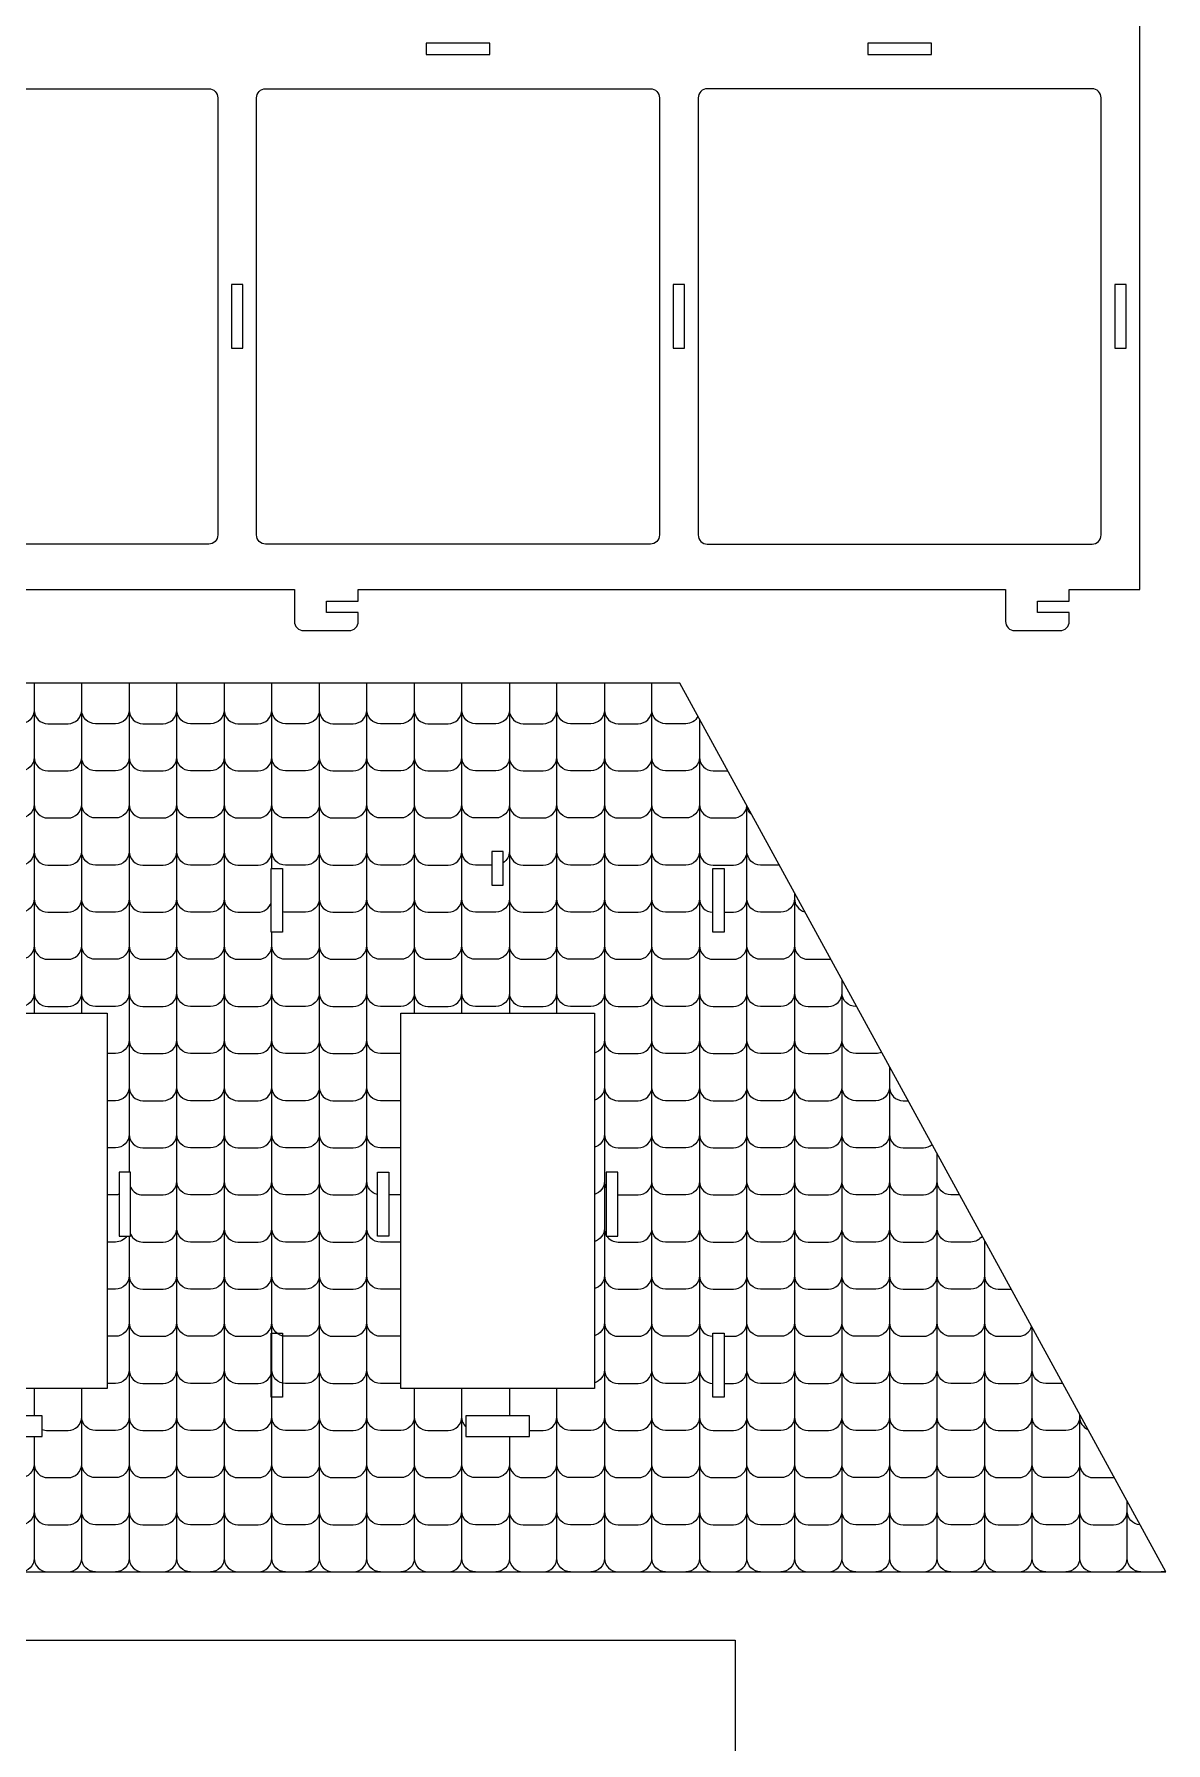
# Model space of a CAD drawing. Extents: x 9461 to 9920, y 969 to 1221.
# Drawn here: x 9746 to 9795.7, y 1057.4 to 1132.5 of the extents above; entities that cross this region are included whole.
import ezdxf

# ---------------------------------------------------------------- set-up
doc = ezdxf.new("R2010")
doc.units = 0
doc.header["$MEASUREMENT"] = 0
doc.layers.add('LAYER_1', color=18, linetype='CONTINUOUS')

msp = doc.modelspace()

# ---------------------------------------------------------------- linework, layer by layer
at = {"layer": 'LAYER_1'}
for points in [[(9729.024, 1108.098), (9757.458, 1108.098), (9757.458, 1106.698, 0.414214), (9757.858, 1106.298), (9759.858, 1106.298, 0.414214), (9760.258, 1106.698), (9760.258, 1107.098), (9758.858, 1107.098), (9758.858, 1107.598), (9760.258, 1107.598), (9760.258, 1108.098), (9788.691, 1108.098), (9788.691, 1106.698, 0.414214), (9789.091, 1106.298), (9791.091, 1106.298, 0.414214), (9791.491, 1106.698), (9791.491, 1107.098), (9790.091, 1107.098), (9790.091, 1107.598), (9791.491, 1107.598), (9791.491, 1108.098), (9794.591, 1108.098), (9794.591, 1155.598)], [(9751.687, 1064.948, 0.414214), (9752.287, 1065.548), (9752.287, 1103.995)], [(9754.374, 1103.995), (9754.374, 1065.548, 0.414214), (9754.974, 1064.948)], [(9758.549, 1103.995), (9758.549, 1065.548, 0.414214), (9759.149, 1064.948)], [(9760.036, 1064.948, 0.414214), (9760.636, 1065.548), (9760.636, 1103.995)], [(9771.073, 1103.995), (9771.073, 1065.548, 0.414214), (9771.673, 1064.948)], [(9772.56, 1064.948, 0.414214), (9773.16, 1065.548), (9773.16, 1103.995)], [(9746.025, 1102.808, -0.414214), (9745.425, 1102.208), (9744.538, 1102.208, -0.414214), (9743.938, 1102.808)], [(9746.025, 1102.808, 0.414214), (9746.625, 1102.208), (9747.512, 1102.208, 0.414214), (9748.112, 1102.808)], [(9750.2, 1102.808, -0.414214), (9749.6, 1102.208), (9748.712, 1102.208, -0.414214), (9748.112, 1102.808)], [(9750.2, 1102.808, 0.414214), (9750.8, 1102.208), (9751.687, 1102.208, 0.414214), (9752.287, 1102.808)], [(9754.374, 1102.808, -0.414214), (9753.774, 1102.208), (9752.887, 1102.208, -0.414214), (9752.287, 1102.808)], [(9754.374, 1102.808, 0.414214), (9754.974, 1102.208), (9755.862, 1102.208, 0.414214), (9756.462, 1102.808)], [(9758.549, 1102.808, -0.414214), (9757.949, 1102.208), (9757.062, 1102.208, -0.414214), (9756.462, 1102.808)], [(9758.549, 1102.808, 0.414214), (9759.149, 1102.208), (9760.036, 1102.208, 0.414214), (9760.636, 1102.808)], [(9762.723, 1102.808, -0.414214), (9762.123, 1102.208), (9761.236, 1102.208, -0.414214), (9760.636, 1102.808)], [(9762.723, 1102.808, 0.414214), (9763.323, 1102.208), (9764.211, 1102.208, 0.414214), (9764.811, 1102.808)], [(9766.898, 1102.808, -0.414214), (9766.298, 1102.208), (9765.411, 1102.208, -0.414214), (9764.811, 1102.808)], [(9766.898, 1102.808, 0.414214), (9767.498, 1102.208), (9768.385, 1102.208, 0.414214), (9768.985, 1102.808)], [(9771.073, 1102.808, -0.414214), (9770.473, 1102.208), (9769.585, 1102.208, -0.414214), (9768.985, 1102.808)], [(9771.073, 1102.808, 0.414214), (9771.673, 1102.208), (9772.56, 1102.208, 0.414214), (9773.16, 1102.808)], [(9775.179, 1102.53, -0.279406), (9774.647, 1102.208), (9773.76, 1102.208, -0.414214), (9773.16, 1102.808)], [(9775.247, 1102.406), (9775.247, 1065.548, 0.414214), (9775.847, 1064.948)], [(9746.025, 1100.738, -0.414214), (9745.425, 1100.138), (9744.538, 1100.138, -0.414214), (9743.938, 1100.738)], [(9746.025, 1100.738, 0.414214), (9746.625, 1100.138), (9747.512, 1100.138, 0.414214), (9748.112, 1100.738)], [(9750.2, 1100.738, -0.414214), (9749.6, 1100.138), (9748.712, 1100.138, -0.414214), (9748.112, 1100.738)], [(9750.2, 1100.738, 0.414214), (9750.8, 1100.138), (9751.687, 1100.138, 0.414214), (9752.287, 1100.738)], [(9754.374, 1100.738, -0.414214), (9753.774, 1100.138), (9752.887, 1100.138, -0.414214), (9752.287, 1100.738)], [(9754.374, 1100.738, 0.414214), (9754.974, 1100.138), (9755.862, 1100.138, 0.414214), (9756.462, 1100.738)], [(9758.549, 1100.738, -0.414214), (9757.949, 1100.138), (9757.062, 1100.138, -0.414214), (9756.462, 1100.738)], [(9758.549, 1100.738, 0.414214), (9759.149, 1100.138), (9760.036, 1100.138, 0.414214), (9760.636, 1100.738)], [(9762.723, 1100.738, -0.414214), (9762.123, 1100.138), (9761.236, 1100.138, -0.414214), (9760.636, 1100.738)], [(9762.723, 1100.738, 0.414214), (9763.323, 1100.138), (9764.211, 1100.138, 0.414214), (9764.811, 1100.738)], [(9766.898, 1100.738, -0.414214), (9766.298, 1100.138), (9765.411, 1100.138, -0.414214), (9764.811, 1100.738)], [(9766.898, 1100.738, 0.414214), (9767.498, 1100.138), (9768.385, 1100.138, 0.414214), (9768.985, 1100.738)], [(9771.073, 1100.738, -0.414214), (9770.473, 1100.138), (9769.585, 1100.138, -0.414214), (9768.985, 1100.738)], [(9771.073, 1100.738, 0.414214), (9771.673, 1100.138), (9772.56, 1100.138, 0.414214), (9773.16, 1100.738)], [(9775.247, 1100.738, -0.414214), (9774.647, 1100.138), (9773.76, 1100.138, -0.414214), (9773.16, 1100.738)], [(9775.247, 1100.738, 0.414214), (9775.847, 1100.138), (9776.487, 1100.138)], [(9746.025, 1098.668, -0.414214), (9745.425, 1098.068), (9744.538, 1098.068, -0.414214), (9743.938, 1098.668)], [(9746.025, 1098.668, 0.414214), (9746.625, 1098.068), (9747.512, 1098.068, 0.414214), (9748.112, 1098.668)], [(9750.2, 1098.668, -0.414214), (9749.6, 1098.068), (9748.712, 1098.068, -0.414214), (9748.112, 1098.668)], [(9750.2, 1098.668, 0.414214), (9750.8, 1098.068), (9751.687, 1098.068, 0.414214), (9752.287, 1098.668)], [(9754.374, 1098.668, -0.414214), (9753.774, 1098.068), (9752.887, 1098.068, -0.414214), (9752.287, 1098.668)], [(9754.374, 1098.668, 0.414214), (9754.974, 1098.068), (9755.862, 1098.068, 0.414214), (9756.462, 1098.668)], [(9758.549, 1098.668, -0.414214), (9757.949, 1098.068), (9757.062, 1098.068, -0.414214), (9756.462, 1098.668)], [(9758.549, 1098.668, 0.414214), (9759.149, 1098.068), (9760.036, 1098.068, 0.414214), (9760.636, 1098.668)], [(9762.723, 1098.668, -0.414214), (9762.123, 1098.068), (9761.236, 1098.068, -0.414214), (9760.636, 1098.668)], [(9762.723, 1098.668, 0.414214), (9763.323, 1098.068), (9764.211, 1098.068, 0.414214), (9764.811, 1098.668)], [(9766.898, 1098.668, -0.414214), (9766.298, 1098.068), (9765.411, 1098.068, -0.414214), (9764.811, 1098.668)], [(9766.898, 1098.668, 0.414214), (9767.498, 1098.068), (9768.385, 1098.068, 0.414214), (9768.985, 1098.668)], [(9771.073, 1098.668, -0.414214), (9770.473, 1098.068), (9769.585, 1098.068, -0.414214), (9768.985, 1098.668)], [(9771.073, 1098.668, 0.414214), (9771.673, 1098.068), (9772.56, 1098.068, 0.414214), (9773.16, 1098.668)], [(9775.247, 1098.668, -0.414214), (9774.647, 1098.068), (9773.76, 1098.068, -0.414214), (9773.16, 1098.668)], [(9775.247, 1098.668, 0.414214), (9775.847, 1098.068), (9776.735, 1098.068, 0.379798), (9777.33, 1098.597)], [(9776.735, 1064.948, 0.414214), (9777.335, 1065.548), (9777.335, 1098.589)], [(9777.537, 1098.218, -0.175116), (9777.342, 1098.576)], [(9746.025, 1096.598, -0.414214), (9745.425, 1095.998), (9745.231, 1095.998)], [(9746.025, 1096.598, 0.414214), (9746.625, 1095.998), (9747.512, 1095.998, 0.414214), (9748.112, 1096.598)], [(9750.2, 1096.598, -0.414214), (9749.6, 1095.998), (9748.712, 1095.998, -0.414214), (9748.112, 1096.598)], [(9750.2, 1096.598, 0.414214), (9750.8, 1095.998), (9751.687, 1095.998, 0.414214), (9752.287, 1096.598)], [(9754.374, 1096.598, -0.414214), (9753.774, 1095.998), (9752.887, 1095.998, -0.414214), (9752.287, 1096.598)], [(9754.374, 1096.598, 0.414214), (9754.974, 1095.998), (9755.862, 1095.998, 0.414214), (9756.462, 1096.598)], [(9758.549, 1096.598, -0.414214), (9757.949, 1095.998), (9757.062, 1095.998, -0.414214), (9756.462, 1096.598)], [(9758.549, 1096.598, 0.414214), (9759.149, 1095.998), (9760.036, 1095.998, 0.414214), (9760.636, 1096.598)], [(9762.723, 1096.598, -0.414214), (9762.123, 1095.998), (9761.236, 1095.998, -0.414214), (9760.636, 1096.598)], [(9762.723, 1096.598, 0.414214), (9763.323, 1095.998), (9764.211, 1095.998, 0.414214), (9764.811, 1096.598)], [(9766.131, 1095.998), (9765.411, 1095.998, -0.414214), (9764.811, 1096.598)], [(9766.898, 1096.598, -0.250445), (9766.631, 1096.099)], [(9766.898, 1096.598, 0.414214), (9767.498, 1095.998), (9768.385, 1095.998, 0.414214), (9768.985, 1096.598)], [(9771.073, 1096.598, -0.414214), (9770.473, 1095.998), (9769.585, 1095.998, -0.414214), (9768.985, 1096.598)], [(9771.073, 1096.598, 0.414214), (9771.673, 1095.998), (9772.56, 1095.998, 0.414214), (9773.16, 1096.598)], [(9775.247, 1096.598, -0.414214), (9774.647, 1095.998), (9773.76, 1095.998, -0.414214), (9773.16, 1096.598)], [(9775.247, 1096.598, 0.414214), (9775.847, 1095.998), (9776.735, 1095.998, 0.414214), (9777.335, 1096.598)], [(9778.751, 1095.998), (9777.935, 1095.998, -0.414214), (9777.335, 1096.598)], [(9746.025, 1094.528, -0.414214), (9745.425, 1093.928), (9744.538, 1093.928, -0.414214), (9743.938, 1094.528)], [(9746.025, 1094.528, 0.414214), (9746.625, 1093.928), (9747.512, 1093.928, 0.414214), (9748.112, 1094.528)], [(9750.2, 1094.528, -0.414214), (9749.6, 1093.928), (9748.712, 1093.928, -0.414214), (9748.112, 1094.528)], [(9750.2, 1094.528, 0.414214), (9750.8, 1093.928), (9751.687, 1093.928, 0.414214), (9752.287, 1094.528)], [(9754.374, 1094.528, -0.414214), (9753.774, 1093.928), (9752.887, 1093.928, -0.414214), (9752.287, 1094.528)], [(9754.374, 1094.528, 0.414214), (9754.974, 1093.928), (9755.862, 1093.928, 0.323813), (9756.431, 1094.34)], [(9758.549, 1094.528, -0.414214), (9757.949, 1093.928), (9757.062, 1093.928, -0.054702), (9756.931, 1093.942)], [(9758.549, 1094.528, 0.414214), (9759.149, 1093.928), (9760.036, 1093.928, 0.414214), (9760.636, 1094.528)], [(9762.723, 1094.528, -0.414214), (9762.123, 1093.928), (9761.236, 1093.928, -0.414214), (9760.636, 1094.528)], [(9762.723, 1094.528, 0.414214), (9763.323, 1093.928), (9764.211, 1093.928, 0.414214), (9764.811, 1094.528)], [(9766.898, 1094.528, -0.414214), (9766.298, 1093.928), (9765.411, 1093.928, -0.414214), (9764.811, 1094.528)], [(9766.898, 1094.528, 0.414214), (9767.498, 1093.928), (9768.385, 1093.928, 0.414214), (9768.985, 1094.528)], [(9771.073, 1094.528, -0.414214), (9770.473, 1093.928), (9769.585, 1093.928, -0.414214), (9768.985, 1094.528)], [(9771.073, 1094.528, 0.414214), (9771.673, 1093.928), (9772.56, 1093.928, 0.414214), (9773.16, 1094.528)], [(9775.247, 1094.528, -0.414214), (9774.647, 1093.928), (9773.76, 1093.928, -0.414214), (9773.16, 1094.528)], [(9775.247, 1094.528, 0.406544), (9775.831, 1093.928)], [(9776.331, 1093.928), (9776.735, 1093.928, 0.414214), (9777.335, 1094.528)], [(9779.422, 1094.528, -0.414214), (9778.822, 1093.928), (9777.935, 1093.928, -0.414214), (9777.335, 1094.528)], [(9779.422, 1094.772), (9779.422, 1065.548, 0.414214), (9780.022, 1064.948)], [(9779.422, 1094.528, 0.342693), (9779.873, 1093.946)], [(9757.062, 1064.948, -0.414214), (9756.462, 1065.548), (9756.462, 1093.05)], [(9746.025, 1092.458, -0.414214), (9745.425, 1091.858), (9744.538, 1091.858, -0.414214), (9743.938, 1092.458)], [(9746.025, 1092.458, 0.414214), (9746.625, 1091.858), (9747.512, 1091.858, 0.414214), (9748.112, 1092.458)], [(9750.2, 1092.458, -0.414214), (9749.6, 1091.858), (9748.712, 1091.858, -0.414214), (9748.112, 1092.458)], [(9750.2, 1092.458, 0.414214), (9750.8, 1091.858), (9751.687, 1091.858, 0.414214), (9752.287, 1092.458)], [(9754.374, 1092.458, -0.414214), (9753.774, 1091.858), (9752.887, 1091.858, -0.414214), (9752.287, 1092.458)], [(9754.374, 1092.458, 0.414214), (9754.974, 1091.858), (9755.862, 1091.858, 0.414214), (9756.462, 1092.458)], [(9758.549, 1092.458, -0.414214), (9757.949, 1091.858), (9757.062, 1091.858, -0.414214), (9756.462, 1092.458)], [(9758.549, 1092.458, 0.414214), (9759.149, 1091.858), (9760.036, 1091.858, 0.414214), (9760.636, 1092.458)], [(9762.723, 1092.458, -0.414214), (9762.123, 1091.858), (9761.236, 1091.858, -0.414214), (9760.636, 1092.458)], [(9762.723, 1092.458, 0.414214), (9763.323, 1091.858), (9764.211, 1091.858, 0.414214), (9764.811, 1092.458)], [(9766.898, 1092.458, -0.414214), (9766.298, 1091.858), (9765.411, 1091.858, -0.414214), (9764.811, 1092.458)], [(9766.898, 1092.458, 0.414214), (9767.498, 1091.858), (9768.385, 1091.858, 0.414214), (9768.985, 1092.458)], [(9771.073, 1092.458, -0.414214), (9770.473, 1091.858), (9769.585, 1091.858, -0.414214), (9768.985, 1092.458)], [(9771.073, 1092.458, 0.414214), (9771.673, 1091.858), (9772.56, 1091.858, 0.414214), (9773.16, 1092.458)], [(9775.247, 1092.458, -0.414214), (9774.647, 1091.858), (9773.76, 1091.858, -0.414214), (9773.16, 1092.458)], [(9775.247, 1092.458, 0.414214), (9775.847, 1091.858), (9776.735, 1091.858, 0.414214), (9777.335, 1092.458)], [(9779.422, 1092.458, -0.414214), (9778.822, 1091.858), (9777.935, 1091.858, -0.414214), (9777.335, 1092.458)], [(9779.422, 1092.458, 0.414214), (9780.022, 1091.858), (9780.909, 1091.858, 0.042575), (9781.011, 1091.866)], [(9782.109, 1064.948, -0.414214), (9781.509, 1065.548), (9781.509, 1090.955)], [(9746.025, 1090.388, -0.414214), (9745.425, 1089.788), (9744.538, 1089.788, -0.414214), (9743.938, 1090.388)], [(9746.025, 1090.388, 0.414214), (9746.625, 1089.788), (9747.512, 1089.788, 0.414214), (9748.112, 1090.388)], [(9750.2, 1090.388, -0.414214), (9749.6, 1089.788), (9748.712, 1089.788, -0.414214), (9748.112, 1090.388)], [(9750.2, 1090.388, 0.414214), (9750.8, 1089.788), (9751.687, 1089.788, 0.414214), (9752.287, 1090.388)], [(9754.374, 1090.388, -0.414214), (9753.774, 1089.788), (9752.887, 1089.788, -0.414214), (9752.287, 1090.388)], [(9754.374, 1090.388, 0.414214), (9754.974, 1089.788), (9755.862, 1089.788, 0.414214), (9756.462, 1090.388)], [(9758.549, 1090.388, -0.414214), (9757.949, 1089.788), (9757.062, 1089.788, -0.414214), (9756.462, 1090.388)], [(9758.549, 1090.388, 0.414214), (9759.149, 1089.788), (9760.036, 1089.788, 0.414214), (9760.636, 1090.388)], [(9762.723, 1090.388, -0.414214), (9762.123, 1089.788), (9761.236, 1089.788, -0.414214), (9760.636, 1090.388)], [(9762.723, 1090.388, 0.414214), (9763.323, 1089.788), (9764.211, 1089.788, 0.414214), (9764.811, 1090.388)], [(9766.898, 1090.388, -0.414214), (9766.298, 1089.788), (9765.411, 1089.788, -0.414214), (9764.811, 1090.388)], [(9766.898, 1090.388, 0.414214), (9767.498, 1089.788), (9768.385, 1089.788, 0.414214), (9768.985, 1090.388)], [(9771.073, 1090.388, -0.414214), (9770.473, 1089.788), (9769.585, 1089.788, -0.414214), (9768.985, 1090.388)], [(9771.073, 1090.388, 0.414214), (9771.673, 1089.788), (9772.56, 1089.788, 0.414214), (9773.16, 1090.388)], [(9775.247, 1090.388, -0.414214), (9774.647, 1089.788), (9773.76, 1089.788, -0.414214), (9773.16, 1090.388)], [(9775.247, 1090.388, 0.414214), (9775.847, 1089.788), (9776.735, 1089.788, 0.414214), (9777.335, 1090.388)], [(9779.422, 1090.388, -0.414214), (9778.822, 1089.788), (9777.935, 1089.788, -0.414214), (9777.335, 1090.388)], [(9779.422, 1090.388, 0.414214), (9780.022, 1089.788), (9780.909, 1089.788, 0.414214), (9781.509, 1090.388)], [(9782.147, 1089.788), (9782.109, 1089.788, -0.414214), (9781.509, 1090.388)], [(9750.2, 1088.318, -0.414214), (9749.6, 1087.718), (9749.236, 1087.718)], [(9750.2, 1088.318, 0.414214), (9750.8, 1087.718), (9751.687, 1087.718, 0.414214), (9752.287, 1088.318)], [(9754.374, 1088.318, -0.414214), (9753.774, 1087.718), (9752.887, 1087.718, -0.414214), (9752.287, 1088.318)], [(9754.374, 1088.318, 0.414214), (9754.974, 1087.718), (9755.862, 1087.718, 0.414214), (9756.462, 1088.318)], [(9758.549, 1088.318, -0.414214), (9757.949, 1087.718), (9757.062, 1087.718, -0.414214), (9756.462, 1088.318)], [(9758.549, 1088.318, 0.414214), (9759.149, 1087.718), (9760.036, 1087.718, 0.414214), (9760.636, 1088.318)], [(9762.127, 1087.718, -0.001323), (9762.123, 1087.718), (9761.236, 1087.718, -0.414214), (9760.636, 1088.318)], [(9771.073, 1088.318, -0.335422), (9770.636, 1087.741)], [(9771.073, 1088.318, 0.414214), (9771.673, 1087.718), (9772.56, 1087.718, 0.414214), (9773.16, 1088.318)], [(9775.247, 1088.318, -0.414214), (9774.647, 1087.718), (9773.76, 1087.718, -0.414214), (9773.16, 1088.318)], [(9775.247, 1088.318, 0.414214), (9775.847, 1087.718), (9776.735, 1087.718, 0.414214), (9777.335, 1088.318)], [(9779.422, 1088.318, -0.414214), (9778.822, 1087.718), (9777.935, 1087.718, -0.414214), (9777.335, 1088.318)], [(9779.422, 1088.318, 0.414214), (9780.022, 1087.718), (9780.909, 1087.718, 0.414214), (9781.509, 1088.318)], [(9783.249, 1087.774, -0.109058), (9782.996, 1087.718), (9782.109, 1087.718, -0.414214), (9781.509, 1088.318)], [(9783.596, 1087.138), (9783.596, 1065.548, 0.414214), (9784.196, 1064.948)], [(9750.2, 1086.248, -0.414214), (9749.6, 1085.648), (9749.236, 1085.648)], [(9750.2, 1086.248, 0.414214), (9750.8, 1085.648), (9751.687, 1085.648, 0.414214), (9752.287, 1086.248)], [(9754.374, 1086.248, -0.414214), (9753.774, 1085.648), (9752.887, 1085.648, -0.414214), (9752.287, 1086.248)], [(9754.374, 1086.248, 0.414214), (9754.974, 1085.648), (9755.862, 1085.648, 0.414214), (9756.462, 1086.248)], [(9758.549, 1086.248, -0.414214), (9757.949, 1085.648), (9757.062, 1085.648, -0.414214), (9756.462, 1086.248)], [(9758.549, 1086.248, 0.414214), (9759.149, 1085.648), (9760.036, 1085.648, 0.414214), (9760.636, 1086.248)], [(9762.127, 1085.648, -0.001323), (9762.123, 1085.648), (9761.236, 1085.648, -0.414214), (9760.636, 1086.248)], [(9771.073, 1086.248, -0.335422), (9770.636, 1085.671)], [(9771.073, 1086.248, 0.414214), (9771.673, 1085.648), (9772.56, 1085.648, 0.414214), (9773.16, 1086.248)], [(9775.247, 1086.248, -0.414214), (9774.647, 1085.648), (9773.76, 1085.648, -0.414214), (9773.16, 1086.248)], [(9775.247, 1086.248, 0.414214), (9775.847, 1085.648), (9776.735, 1085.648, 0.414214), (9777.335, 1086.248)], [(9779.422, 1086.248, -0.414214), (9778.822, 1085.648), (9777.935, 1085.648, -0.414214), (9777.335, 1086.248)], [(9779.422, 1086.248, 0.414214), (9780.022, 1085.648), (9780.909, 1085.648, 0.414214), (9781.509, 1086.248)], [(9783.596, 1086.248, -0.414214), (9782.996, 1085.648), (9782.109, 1085.648, -0.414214), (9781.509, 1086.248)], [(9783.596, 1086.248, 0.414214), (9784.196, 1085.648), (9784.411, 1085.648)], [(9750.2, 1084.178, -0.414214), (9749.6, 1083.578), (9749.236, 1083.578)], [(9750.2, 1084.178, 0.414214), (9750.8, 1083.578), (9751.687, 1083.578, 0.414214), (9752.287, 1084.178)], [(9754.374, 1084.178, -0.414214), (9753.774, 1083.578), (9752.887, 1083.578, -0.414214), (9752.287, 1084.178)], [(9754.374, 1084.178, 0.414214), (9754.974, 1083.578), (9755.862, 1083.578, 0.414214), (9756.462, 1084.178)], [(9758.549, 1084.178, -0.414214), (9757.949, 1083.578), (9757.062, 1083.578, -0.414214), (9756.462, 1084.178)], [(9758.549, 1084.178, 0.414214), (9759.149, 1083.578), (9760.036, 1083.578, 0.414214), (9760.636, 1084.178)], [(9762.127, 1083.578, -0.001323), (9762.123, 1083.578), (9761.236, 1083.578, -0.414214), (9760.636, 1084.178)], [(9771.073, 1084.178, -0.335422), (9770.636, 1083.601)], [(9771.073, 1084.178, 0.414214), (9771.673, 1083.578), (9772.56, 1083.578, 0.414214), (9773.16, 1084.178)], [(9775.247, 1084.178, -0.414214), (9774.647, 1083.578), (9773.76, 1083.578, -0.414214), (9773.16, 1084.178)], [(9775.247, 1084.178, 0.414214), (9775.847, 1083.578), (9776.735, 1083.578, 0.414214), (9777.335, 1084.178)], [(9779.422, 1084.178, -0.414214), (9778.822, 1083.578), (9777.935, 1083.578, -0.414214), (9777.335, 1084.178)], [(9779.422, 1084.178, 0.414214), (9780.022, 1083.578), (9780.909, 1083.578, 0.414214), (9781.509, 1084.178)], [(9783.596, 1084.178, -0.414214), (9782.996, 1083.578), (9782.109, 1083.578, -0.414214), (9781.509, 1084.178)], [(9783.596, 1084.178, 0.414214), (9784.196, 1083.578), (9785.084, 1083.578, 0.175306), (9785.468, 1083.717)], [(9786.284, 1064.948, -0.414214), (9785.684, 1065.548), (9785.684, 1083.321)], [(9750.256, 1081.853, 0.291063), (9750.8, 1081.508), (9751.687, 1081.508, 0.414214), (9752.287, 1082.108)], [(9754.374, 1082.108, -0.414214), (9753.774, 1081.508), (9752.887, 1081.508, -0.414214), (9752.287, 1082.108)], [(9754.374, 1082.108, 0.414214), (9754.974, 1081.508), (9755.862, 1081.508, 0.414214), (9756.462, 1082.108)], [(9758.549, 1082.108, -0.414214), (9757.949, 1081.508), (9757.062, 1081.508, -0.414214), (9756.462, 1082.108)], [(9758.549, 1082.108, 0.414214), (9759.149, 1081.508), (9760.036, 1081.508, 0.414214), (9760.636, 1082.108)], [(9761.107, 1081.522, -0.351824), (9760.636, 1082.108)], [(9771.073, 1082.108, -0.335422), (9770.636, 1081.531)], [(9771.073, 1082.108, 0.13441), (9771.156, 1081.802)], [(9771.656, 1081.508, 0.006806), (9771.673, 1081.508), (9772.56, 1081.508, 0.414214), (9773.16, 1082.108)], [(9775.247, 1082.108, -0.414214), (9774.647, 1081.508), (9773.76, 1081.508, -0.414214), (9773.16, 1082.108)], [(9775.247, 1082.108, 0.414214), (9775.847, 1081.508), (9776.735, 1081.508, 0.414214), (9777.335, 1082.108)], [(9779.422, 1082.108, -0.414214), (9778.822, 1081.508), (9777.935, 1081.508, -0.414214), (9777.335, 1082.108)], [(9779.422, 1082.108, 0.414214), (9780.022, 1081.508), (9780.909, 1081.508, 0.414214), (9781.509, 1082.108)], [(9783.596, 1082.108, -0.414214), (9782.996, 1081.508), (9782.109, 1081.508, -0.414214), (9781.509, 1082.108)], [(9783.596, 1082.108, 0.414214), (9784.196, 1081.508), (9785.084, 1081.508, 0.414214), (9785.684, 1082.108)], [(9786.675, 1081.508), (9786.284, 1081.508, -0.414214), (9785.684, 1082.108)], [(9749.756, 1081.529, -0.06611), (9749.6, 1081.508), (9749.236, 1081.508)], [(9762.127, 1081.508, -0.001323), (9762.123, 1081.508), (9761.607, 1081.508)], [(9750.098, 1079.703, -0.249808), (9749.6, 1079.438), (9749.236, 1079.438)], [(9750.2, 1079.703), (9750.2, 1065.548, 0.414214), (9750.8, 1064.948)], [(9750.256, 1079.783, 0.291063), (9750.8, 1079.438), (9751.687, 1079.438, 0.414214), (9752.287, 1080.038)], [(9754.374, 1080.038, -0.414214), (9753.774, 1079.438), (9752.887, 1079.438, -0.414214), (9752.287, 1080.038)], [(9754.374, 1080.038, 0.414214), (9754.974, 1079.438), (9755.862, 1079.438, 0.414214), (9756.462, 1080.038)], [(9758.549, 1080.038, -0.414214), (9757.949, 1079.438), (9757.062, 1079.438, -0.414214), (9756.462, 1080.038)], [(9758.549, 1080.038, 0.414214), (9759.149, 1079.438), (9760.036, 1079.438, 0.414214), (9760.636, 1080.038)], [(9762.127, 1079.438, -0.001323), (9762.123, 1079.438), (9761.236, 1079.438, -0.414214), (9760.636, 1080.038)], [(9771.073, 1080.038, -0.335422), (9770.636, 1079.461)], [(9771.073, 1080.038, 0.13441), (9771.156, 1079.732)], [(9771.175, 1079.703, 0.249808), (9771.673, 1079.438), (9772.56, 1079.438, 0.414214), (9773.16, 1080.038)], [(9775.247, 1080.038, -0.414214), (9774.647, 1079.438), (9773.76, 1079.438, -0.414214), (9773.16, 1080.038)], [(9775.247, 1080.038, 0.414214), (9775.847, 1079.438), (9776.735, 1079.438, 0.414214), (9777.335, 1080.038)], [(9779.422, 1080.038, -0.414214), (9778.822, 1079.438), (9777.935, 1079.438, -0.414214), (9777.335, 1080.038)], [(9779.422, 1080.038, 0.414214), (9780.022, 1079.438), (9780.909, 1079.438, 0.414214), (9781.509, 1080.038)], [(9783.596, 1080.038, -0.414214), (9782.996, 1079.438), (9782.109, 1079.438, -0.414214), (9781.509, 1080.038)], [(9783.596, 1080.038, 0.414214), (9784.196, 1079.438), (9785.084, 1079.438, 0.414214), (9785.684, 1080.038)], [(9787.665, 1079.698, -0.2469), (9787.171, 1079.438), (9786.284, 1079.438, -0.414214), (9785.684, 1080.038)], [(9787.771, 1079.505), (9787.771, 1065.548, 0.414214), (9788.371, 1064.948)], [(9750.2, 1077.968, -0.414214), (9749.6, 1077.368), (9749.236, 1077.368)], [(9750.2, 1077.968, 0.414214), (9750.8, 1077.368), (9751.687, 1077.368, 0.414214), (9752.287, 1077.968)], [(9754.374, 1077.968, -0.414214), (9753.774, 1077.368), (9752.887, 1077.368, -0.414214), (9752.287, 1077.968)], [(9754.374, 1077.968, 0.414214), (9754.974, 1077.368), (9755.862, 1077.368, 0.414214), (9756.462, 1077.968)], [(9758.549, 1077.968, -0.414214), (9757.949, 1077.368), (9757.062, 1077.368, -0.414214), (9756.462, 1077.968)], [(9758.549, 1077.968, 0.414214), (9759.149, 1077.368), (9760.036, 1077.368, 0.414214), (9760.636, 1077.968)], [(9762.127, 1077.368, -0.001323), (9762.123, 1077.368), (9761.236, 1077.368, -0.414214), (9760.636, 1077.968)], [(9771.073, 1077.968, -0.335422), (9770.636, 1077.391)], [(9771.073, 1077.968, 0.414214), (9771.673, 1077.368), (9772.56, 1077.368, 0.414214), (9773.16, 1077.968)], [(9775.247, 1077.968, -0.414214), (9774.647, 1077.368), (9773.76, 1077.368, -0.414214), (9773.16, 1077.968)], [(9775.247, 1077.968, 0.414214), (9775.847, 1077.368), (9776.735, 1077.368, 0.414214), (9777.335, 1077.968)], [(9779.422, 1077.968, -0.414214), (9778.822, 1077.368), (9777.935, 1077.368, -0.414214), (9777.335, 1077.968)], [(9779.422, 1077.968, 0.414214), (9780.022, 1077.368), (9780.909, 1077.368, 0.414214), (9781.509, 1077.968)], [(9783.596, 1077.968, -0.414214), (9782.996, 1077.368), (9782.109, 1077.368, -0.414214), (9781.509, 1077.968)], [(9783.596, 1077.968, 0.414214), (9784.196, 1077.368), (9785.084, 1077.368, 0.414214), (9785.684, 1077.968)], [(9787.771, 1077.968, -0.414214), (9787.171, 1077.368), (9786.284, 1077.368, -0.414214), (9785.684, 1077.968)], [(9787.771, 1077.968, 0.414214), (9788.371, 1077.368), (9788.939, 1077.368)], [(9750.2, 1075.898, -0.414214), (9749.6, 1075.298), (9749.236, 1075.298)], [(9750.2, 1075.898, 0.414214), (9750.8, 1075.298), (9751.687, 1075.298, 0.414214), (9752.287, 1075.898)], [(9754.374, 1075.898, -0.414214), (9753.774, 1075.298), (9752.887, 1075.298, -0.414214), (9752.287, 1075.898)], [(9754.374, 1075.898, 0.414214), (9754.974, 1075.298), (9755.862, 1075.298, 0.414214), (9756.462, 1075.898)], [(9758.549, 1075.898, -0.414214), (9757.949, 1075.298), (9757.062, 1075.298, -0.414214), (9756.462, 1075.898)], [(9758.549, 1075.898, 0.414214), (9759.149, 1075.298), (9760.036, 1075.298, 0.414214), (9760.636, 1075.898)], [(9762.127, 1075.298, -0.001323), (9762.123, 1075.298), (9761.236, 1075.298, -0.414214), (9760.636, 1075.898)], [(9771.073, 1075.898, -0.335422), (9770.636, 1075.321)], [(9771.073, 1075.898, 0.414214), (9771.673, 1075.298), (9772.56, 1075.298, 0.414214), (9773.16, 1075.898)], [(9775.247, 1075.898, -0.414214), (9774.647, 1075.298), (9773.76, 1075.298, -0.414214), (9773.16, 1075.898)], [(9775.247, 1075.898, 0.406544), (9775.831, 1075.298)], [(9776.331, 1075.298), (9776.735, 1075.298, 0.414214), (9777.335, 1075.898)], [(9779.422, 1075.898, -0.414214), (9778.822, 1075.298), (9777.935, 1075.298, -0.414214), (9777.335, 1075.898)], [(9779.422, 1075.898, 0.414214), (9780.022, 1075.298), (9780.909, 1075.298, 0.414214), (9781.509, 1075.898)], [(9783.596, 1075.898, -0.414214), (9782.996, 1075.298), (9782.109, 1075.298, -0.414214), (9781.509, 1075.898)], [(9783.596, 1075.898, 0.414214), (9784.196, 1075.298), (9785.084, 1075.298, 0.414214), (9785.684, 1075.898)], [(9787.771, 1075.898, -0.414214), (9787.171, 1075.298), (9786.284, 1075.298, -0.414214), (9785.684, 1075.898)], [(9787.771, 1075.898, 0.414214), (9788.371, 1075.298), (9789.258, 1075.298, 0.333881), (9789.835, 1075.731)], [(9789.258, 1064.948, 0.414214), (9789.858, 1065.548), (9789.858, 1075.688)], [(9750.2, 1073.828, -0.414214), (9749.6, 1073.228), (9749.236, 1073.228)], [(9750.2, 1073.828, 0.414214), (9750.8, 1073.228), (9751.687, 1073.228, 0.414214), (9752.287, 1073.828)], [(9754.374, 1073.828, -0.414214), (9753.774, 1073.228), (9752.887, 1073.228, -0.414214), (9752.287, 1073.828)], [(9754.374, 1073.828, 0.414214), (9754.974, 1073.228), (9755.862, 1073.228, 0.414214), (9756.462, 1073.828)], [(9758.549, 1073.828, -0.414214), (9757.949, 1073.228), (9757.062, 1073.228, -0.414214), (9756.462, 1073.828)], [(9758.549, 1073.828, 0.414214), (9759.149, 1073.228), (9760.036, 1073.228, 0.414214), (9760.636, 1073.828)], [(9762.127, 1073.228, -0.001323), (9762.123, 1073.228), (9761.236, 1073.228, -0.414214), (9760.636, 1073.828)], [(9771.073, 1073.828, -0.335422), (9770.636, 1073.251)], [(9771.073, 1073.828, 0.414214), (9771.673, 1073.228), (9772.56, 1073.228, 0.414214), (9773.16, 1073.828)], [(9775.247, 1073.828, -0.414214), (9774.647, 1073.228), (9773.76, 1073.228, -0.414214), (9773.16, 1073.828)], [(9775.247, 1073.828, 0.406544), (9775.831, 1073.228)], [(9776.331, 1073.228), (9776.735, 1073.228, 0.414214), (9777.335, 1073.828)], [(9779.422, 1073.828, -0.414214), (9778.822, 1073.228), (9777.935, 1073.228, -0.414214), (9777.335, 1073.828)], [(9779.422, 1073.828, 0.414214), (9780.022, 1073.228), (9780.909, 1073.228, 0.414214), (9781.509, 1073.828)], [(9783.596, 1073.828, -0.414214), (9782.996, 1073.228), (9782.109, 1073.228, -0.414214), (9781.509, 1073.828)], [(9783.596, 1073.828, 0.414214), (9784.196, 1073.228), (9785.084, 1073.228, 0.414214), (9785.684, 1073.828)], [(9787.771, 1073.828, -0.414214), (9787.171, 1073.228), (9786.284, 1073.228, -0.414214), (9785.684, 1073.828)], [(9787.771, 1073.828, 0.414214), (9788.371, 1073.228), (9789.258, 1073.228, 0.414214), (9789.858, 1073.828)], [(9791.203, 1073.228), (9790.458, 1073.228, -0.414214), (9789.858, 1073.828)], [(9747.512, 1064.948, 0.414214), (9748.112, 1065.548), (9748.112, 1073.011)], [(9762.723, 1073.011), (9762.723, 1065.548, -0.414214), (9762.123, 1064.948)], [(9765.411, 1064.948, -0.414214), (9764.811, 1065.548), (9764.811, 1073.011)], [(9769.585, 1064.948, -0.414214), (9768.985, 1065.548), (9768.985, 1073.011)], [(9791.946, 1071.871), (9791.946, 1065.548, -0.414214), (9791.346, 1064.948)], [(9746.381, 1071.21, 0.104922), (9746.625, 1071.158), (9747.512, 1071.158, 0.414214), (9748.112, 1071.758)], [(9750.2, 1071.758, -0.414214), (9749.6, 1071.158), (9748.712, 1071.158, -0.414214), (9748.112, 1071.758)], [(9750.2, 1071.758, 0.414214), (9750.8, 1071.158), (9751.687, 1071.158, 0.414214), (9752.287, 1071.758)], [(9754.374, 1071.758, -0.414214), (9753.774, 1071.158), (9752.887, 1071.158, -0.414214), (9752.287, 1071.758)], [(9754.374, 1071.758, 0.414214), (9754.974, 1071.158), (9755.862, 1071.158, 0.414214), (9756.462, 1071.758)], [(9758.549, 1071.758, -0.414214), (9757.949, 1071.158), (9757.062, 1071.158, -0.414214), (9756.462, 1071.758)], [(9758.549, 1071.758, 0.414214), (9759.149, 1071.158), (9760.036, 1071.158, 0.414214), (9760.636, 1071.758)], [(9762.723, 1071.758, -0.414214), (9762.123, 1071.158), (9761.236, 1071.158, -0.414214), (9760.636, 1071.758)], [(9762.723, 1071.758, 0.414214), (9763.323, 1071.158), (9764.211, 1071.158, 0.414214), (9764.811, 1071.758)], [(9764.981, 1071.339, -0.195819), (9764.811, 1071.758)], [(9767.781, 1071.158), (9768.385, 1071.158, 0.414214), (9768.985, 1071.758)], [(9771.073, 1071.758, -0.414214), (9770.473, 1071.158), (9769.585, 1071.158, -0.414214), (9768.985, 1071.758)], [(9771.073, 1071.758, 0.414214), (9771.673, 1071.158), (9772.56, 1071.158, 0.414214), (9773.16, 1071.758)], [(9775.247, 1071.758, -0.414214), (9774.647, 1071.158), (9773.76, 1071.158, -0.414214), (9773.16, 1071.758)], [(9775.247, 1071.758, 0.414214), (9775.847, 1071.158), (9776.735, 1071.158, 0.414214), (9777.335, 1071.758)], [(9779.422, 1071.758, -0.414214), (9778.822, 1071.158), (9777.935, 1071.158, -0.414214), (9777.335, 1071.758)], [(9779.422, 1071.758, 0.414214), (9780.022, 1071.158), (9780.909, 1071.158, 0.414214), (9781.509, 1071.758)], [(9783.596, 1071.758, -0.414214), (9782.996, 1071.158), (9782.109, 1071.158, -0.414214), (9781.509, 1071.758)], [(9783.596, 1071.758, 0.414214), (9784.196, 1071.158), (9785.084, 1071.158, 0.414214), (9785.684, 1071.758)], [(9787.771, 1071.758, -0.414214), (9787.171, 1071.158), (9786.284, 1071.158, -0.414214), (9785.684, 1071.758)], [(9787.771, 1071.758, 0.414214), (9788.371, 1071.158), (9789.258, 1071.158, 0.414214), (9789.858, 1071.758)], [(9791.946, 1071.758, -0.414214), (9791.346, 1071.158), (9790.458, 1071.158, -0.414214), (9789.858, 1071.758)], [(9791.946, 1071.758, 0.299842), (9792.309, 1071.206)], [(9746.025, 1070.899), (9746.025, 1065.548, -0.414214), (9745.425, 1064.948)], [(9766.898, 1070.899), (9766.898, 1065.548, -0.414214), (9766.298, 1064.948)], [(9746.025, 1069.688, -0.414214), (9745.425, 1069.088), (9744.538, 1069.088, -0.414214), (9743.938, 1069.688)], [(9746.025, 1069.688, 0.414214), (9746.625, 1069.088), (9747.512, 1069.088, 0.414214), (9748.112, 1069.688)], [(9750.2, 1069.688, -0.414214), (9749.6, 1069.088), (9748.712, 1069.088, -0.414214), (9748.112, 1069.688)], [(9750.2, 1069.688, 0.414214), (9750.8, 1069.088), (9751.687, 1069.088, 0.414214), (9752.287, 1069.688)], [(9754.374, 1069.688, -0.414214), (9753.774, 1069.088), (9752.887, 1069.088, -0.414214), (9752.287, 1069.688)], [(9754.374, 1069.688, 0.414214), (9754.974, 1069.088), (9755.862, 1069.088, 0.414214), (9756.462, 1069.688)], [(9758.549, 1069.688, -0.414214), (9757.949, 1069.088), (9757.062, 1069.088, -0.414214), (9756.462, 1069.688)], [(9758.549, 1069.688, 0.414214), (9759.149, 1069.088), (9760.036, 1069.088, 0.414214), (9760.636, 1069.688)], [(9762.723, 1069.688, -0.414214), (9762.123, 1069.088), (9761.236, 1069.088, -0.414214), (9760.636, 1069.688)], [(9762.723, 1069.688, 0.414214), (9763.323, 1069.088), (9764.211, 1069.088, 0.414214), (9764.811, 1069.688)], [(9766.898, 1069.688, -0.414214), (9766.298, 1069.088), (9765.411, 1069.088, -0.414214), (9764.811, 1069.688)], [(9766.898, 1069.688, 0.414214), (9767.498, 1069.088), (9768.385, 1069.088, 0.414214), (9768.985, 1069.688)], [(9771.073, 1069.688, -0.414214), (9770.473, 1069.088), (9769.585, 1069.088, -0.414214), (9768.985, 1069.688)], [(9771.073, 1069.688, 0.414214), (9771.673, 1069.088), (9772.56, 1069.088, 0.414214), (9773.16, 1069.688)], [(9775.247, 1069.688, -0.414214), (9774.647, 1069.088), (9773.76, 1069.088, -0.414214), (9773.16, 1069.688)], [(9775.247, 1069.688, 0.414214), (9775.847, 1069.088), (9776.735, 1069.088, 0.414214), (9777.335, 1069.688)], [(9779.422, 1069.688, -0.414214), (9778.822, 1069.088), (9777.935, 1069.088, -0.414214), (9777.335, 1069.688)], [(9779.422, 1069.688, 0.414214), (9780.022, 1069.088), (9780.909, 1069.088, 0.414214), (9781.509, 1069.688)], [(9783.596, 1069.688, -0.414214), (9782.996, 1069.088), (9782.109, 1069.088, -0.414214), (9781.509, 1069.688)], [(9783.596, 1069.688, 0.414214), (9784.196, 1069.088), (9785.084, 1069.088, 0.414214), (9785.684, 1069.688)], [(9787.771, 1069.688, -0.414214), (9787.171, 1069.088), (9786.284, 1069.088, -0.414214), (9785.684, 1069.688)], [(9787.771, 1069.688, 0.414214), (9788.371, 1069.088), (9789.258, 1069.088, 0.414214), (9789.858, 1069.688)], [(9791.946, 1069.688, -0.414214), (9791.346, 1069.088), (9790.458, 1069.088, -0.414214), (9789.858, 1069.688)], [(9791.946, 1069.688, 0.414214), (9792.546, 1069.088), (9793.433, 1069.088, 0.014208), (9793.467, 1069.089)], [(9746.025, 1067.618, -0.414214), (9745.425, 1067.018), (9744.538, 1067.018, -0.414214), (9743.938, 1067.618)], [(9746.025, 1067.618, 0.414214), (9746.625, 1067.018), (9747.512, 1067.018, 0.414214), (9748.112, 1067.618)], [(9750.2, 1067.618, -0.414214), (9749.6, 1067.018), (9748.712, 1067.018, -0.414214), (9748.112, 1067.618)], [(9750.2, 1067.618, 0.414214), (9750.8, 1067.018), (9751.687, 1067.018, 0.414214), (9752.287, 1067.618)], [(9754.374, 1067.618, -0.414214), (9753.774, 1067.018), (9752.887, 1067.018, -0.414214), (9752.287, 1067.618)], [(9754.374, 1067.618, 0.414214), (9754.974, 1067.018), (9755.862, 1067.018, 0.414214), (9756.462, 1067.618)], [(9758.549, 1067.618, -0.414214), (9757.949, 1067.018), (9757.062, 1067.018, -0.414214), (9756.462, 1067.618)], [(9758.549, 1067.618, 0.414214), (9759.149, 1067.018), (9760.036, 1067.018, 0.414214), (9760.636, 1067.618)], [(9762.723, 1067.618, -0.414214), (9762.123, 1067.018), (9761.236, 1067.018, -0.414214), (9760.636, 1067.618)], [(9762.723, 1067.618, 0.414214), (9763.323, 1067.018), (9764.211, 1067.018, 0.414214), (9764.811, 1067.618)], [(9766.898, 1067.618, -0.414214), (9766.298, 1067.018), (9765.411, 1067.018, -0.414214), (9764.811, 1067.618)], [(9766.898, 1067.618, 0.414214), (9767.498, 1067.018), (9768.385, 1067.018, 0.414214), (9768.985, 1067.618)], [(9771.073, 1067.618, -0.414214), (9770.473, 1067.018), (9769.585, 1067.018, -0.414214), (9768.985, 1067.618)], [(9771.073, 1067.618, 0.414214), (9771.673, 1067.018), (9772.56, 1067.018, 0.414214), (9773.16, 1067.618)], [(9775.247, 1067.618, -0.414214), (9774.647, 1067.018), (9773.76, 1067.018, -0.414214), (9773.16, 1067.618)], [(9775.247, 1067.618, 0.414214), (9775.847, 1067.018), (9776.735, 1067.018, 0.414214), (9777.335, 1067.618)], [(9779.422, 1067.618, -0.414214), (9778.822, 1067.018), (9777.935, 1067.018, -0.414214), (9777.335, 1067.618)], [(9779.422, 1067.618, 0.414214), (9780.022, 1067.018), (9780.909, 1067.018, 0.414214), (9781.509, 1067.618)], [(9783.596, 1067.618, -0.414214), (9782.996, 1067.018), (9782.109, 1067.018, -0.414214), (9781.509, 1067.618)], [(9783.596, 1067.618, 0.414214), (9784.196, 1067.018), (9785.084, 1067.018, 0.414214), (9785.684, 1067.618)], [(9787.771, 1067.618, -0.414214), (9787.171, 1067.018), (9786.284, 1067.018, -0.414214), (9785.684, 1067.618)], [(9787.771, 1067.618, 0.414214), (9788.371, 1067.018), (9789.258, 1067.018, 0.414214), (9789.858, 1067.618)], [(9791.946, 1067.618, -0.414214), (9791.346, 1067.018), (9790.458, 1067.018, -0.414214), (9789.858, 1067.618)], [(9791.946, 1067.618, 0.414214), (9792.546, 1067.018), (9793.433, 1067.018, 0.414214), (9794.033, 1067.618)], [(9794.633, 1064.948, -0.414214), (9794.033, 1065.548), (9794.033, 1068.054)], [(9794.599, 1067.019, -0.397743), (9794.033, 1067.618)], [(9746.025, 1065.548, 0.414214), (9746.625, 1064.948)], [(9748.712, 1064.948, -0.414214), (9748.112, 1065.548)], [(9750.2, 1065.548, -0.414214), (9749.6, 1064.948)], [(9752.887, 1064.948, -0.414214), (9752.287, 1065.548)], [(9754.374, 1065.548, -0.414214), (9753.774, 1064.948)], [(9755.862, 1064.948, 0.414214), (9756.462, 1065.548)], [(9758.549, 1065.548, -0.414214), (9757.949, 1064.948)], [(9761.236, 1064.948, -0.414214), (9760.636, 1065.548)], [(9762.723, 1065.548, 0.414214), (9763.323, 1064.948)], [(9764.211, 1064.948, 0.414214), (9764.811, 1065.548)], [(9766.898, 1065.548, 0.414214), (9767.498, 1064.948)], [(9768.385, 1064.948, 0.414214), (9768.985, 1065.548)], [(9771.073, 1065.548, -0.414214), (9770.473, 1064.948)], [(9773.76, 1064.948, -0.414214), (9773.16, 1065.548)], [(9775.247, 1065.548, -0.414214), (9774.647, 1064.948)], [(9777.935, 1064.948, -0.414214), (9777.335, 1065.548)], [(9779.422, 1065.548, -0.414214), (9778.822, 1064.948)], [(9780.909, 1064.948, 0.414214), (9781.509, 1065.548)], [(9783.596, 1065.548, -0.414214), (9782.996, 1064.948)], [(9785.084, 1064.948, 0.414214), (9785.684, 1065.548)], [(9787.771, 1065.548, -0.414214), (9787.171, 1064.948)], [(9790.458, 1064.948, -0.414214), (9789.858, 1065.548)], [(9791.946, 1065.548, 0.414214), (9792.546, 1064.948)], [(9793.433, 1064.948, 0.414214), (9794.033, 1065.548)], [(9795.714, 1064.98, -0.082383), (9795.52, 1064.948)]]:
    msp.add_lwpolyline(points, format="xyb", dxfattribs=at)
for points in [[(9763.241, 1131.598), (9766.041, 1131.598), (9766.041, 1132.098), (9763.241, 1132.098)], [(9782.641, 1131.598), (9785.441, 1131.598), (9785.441, 1132.098), (9782.641, 1132.098)], [(9755.191, 1118.698), (9755.191, 1121.498), (9754.691, 1121.498), (9754.691, 1118.698)], [(9774.591, 1118.698), (9774.591, 1121.498), (9774.091, 1121.498), (9774.091, 1118.698)], [(9793.991, 1121.498), (9793.491, 1121.498), (9793.491, 1118.698), (9793.991, 1118.698)], [(9795.731, 1064.948), (9774.378, 1103.995), (9715.585, 1103.995), (9694.231, 1064.948)], [(9756.431, 1095.85), (9756.931, 1095.85), (9756.931, 1093.05), (9756.431, 1093.05)], [(9766.631, 1096.587), (9766.131, 1096.587), (9766.131, 1095.117), (9766.631, 1095.117)], [(9775.831, 1095.85), (9776.331, 1095.85), (9776.331, 1093.05), (9775.831, 1093.05)], [(9740.727, 1073.011), (9740.727, 1089.491), (9749.236, 1089.491), (9749.236, 1073.011)], [(9762.127, 1073.011), (9762.127, 1089.491), (9770.636, 1089.491), (9770.636, 1073.011)], [(9750.256, 1082.503), (9749.756, 1082.503), (9749.756, 1079.703), (9750.256, 1079.703)], [(9761.107, 1082.503), (9761.607, 1082.503), (9761.607, 1079.703), (9761.107, 1079.703)], [(9771.656, 1082.503), (9771.156, 1082.503), (9771.156, 1079.703), (9771.656, 1079.703)], [(9756.431, 1075.431), (9756.931, 1075.431), (9756.931, 1072.631), (9756.431, 1072.631)], [(9775.831, 1075.431), (9776.331, 1075.431), (9776.331, 1072.631), (9775.831, 1072.631)], [(9746.381, 1071.811), (9743.581, 1071.811), (9743.581, 1070.899), (9746.381, 1070.899)], [(9767.781, 1071.811), (9764.981, 1071.811), (9764.981, 1070.899), (9767.781, 1070.899)], [(9776.814, 1047.442), (9718.021, 1047.442), (9718.021, 1061.953), (9776.814, 1061.953)]]:
    msp.add_lwpolyline(points, close=True, dxfattribs=at)
for points in [[(9753.691, 1110.098), (9732.791, 1110.098, -0.414214), (9732.391, 1110.498), (9732.391, 1129.698, -0.414214), (9732.791, 1130.098), (9753.691, 1130.098, -0.414214), (9754.091, 1129.698), (9754.091, 1110.498, -0.414214)], [(9773.091, 1110.098), (9756.191, 1110.098, -0.414214), (9755.791, 1110.498), (9755.791, 1129.698, -0.414214), (9756.191, 1130.098), (9773.091, 1130.098, -0.414214), (9773.491, 1129.698), (9773.491, 1110.498, -0.414214)], [(9792.491, 1110.098, 0.414214), (9792.891, 1110.498), (9792.891, 1129.698, 0.414214), (9792.491, 1130.098), (9775.591, 1130.098, 0.414214), (9775.191, 1129.698), (9775.191, 1110.498, 0.414214), (9775.591, 1110.098)]]:
    msp.add_lwpolyline(points, format="xyb", close=True, dxfattribs=at)
for points in [[(9746.025, 1103.995), (9746.025, 1089.491)], [(9748.112, 1089.491), (9748.112, 1103.995)], [(9750.2, 1103.995), (9750.2, 1082.503)], [(9756.462, 1095.85), (9756.462, 1103.995)], [(9762.723, 1103.995), (9762.723, 1089.491)], [(9764.811, 1089.491), (9764.811, 1103.995)], [(9766.898, 1103.995), (9766.898, 1089.491)], [(9768.985, 1089.491), (9768.985, 1103.995)], [(9746.025, 1073.011), (9746.025, 1071.811)], [(9766.898, 1073.011), (9766.898, 1071.811)]]:
    msp.add_lwpolyline(points, dxfattribs=at)

doc.saveas('drawing.dxf')
